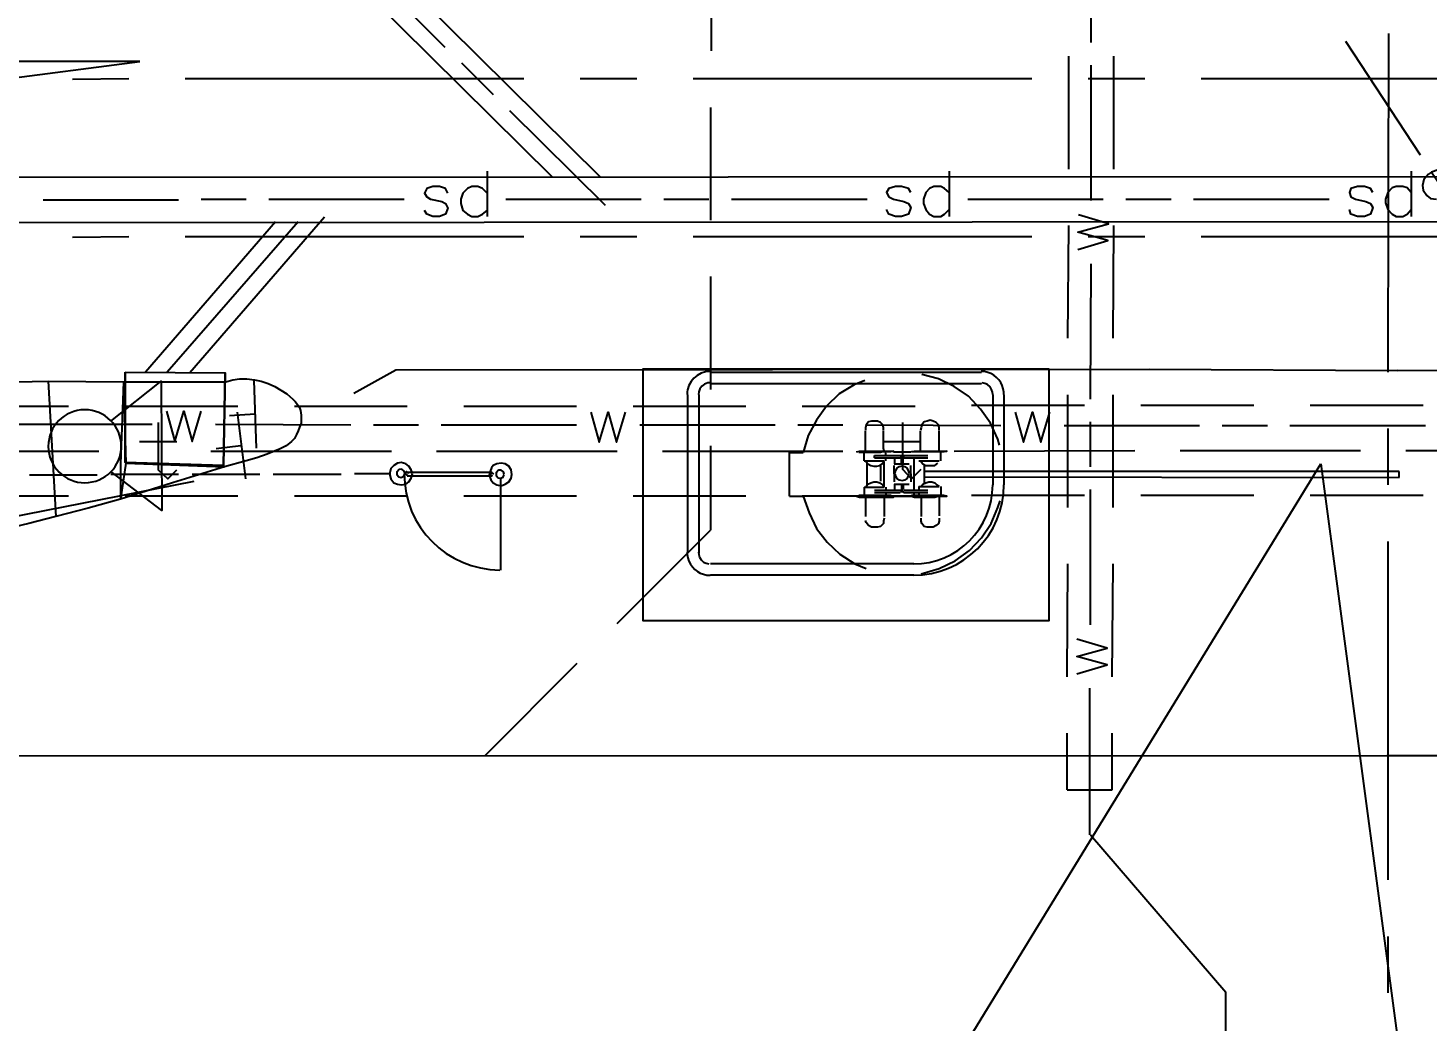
# Model space of a CAD drawing. Header units: feet. Extents: x 0 to 650, y -1 to 437.
# Drawn here: x 271.6 to 333.6, y 222.8 to 266.8 of the extents above; entities that cross this region are included whole.
import ezdxf
from ezdxf import colors
from ezdxf.entities.mleader import LeaderData, LeaderLine
from ezdxf.math import Vec2, Vec3

# ---------------------------------------------------------------- set-up
doc = ezdxf.new("R2010")
doc.units = ezdxf.units.FT
for name, color, linetype in [('AGUA', 5, 'CONTINUOUS'), ('AGUA_ABANDONADO', 8, 'CONTINUOUS'), ('ANOTACION', 8, 'CONTINUOUS'), ('DRENAJE_PLUVIAL', 3, 'CONTINUOUS'), ('DRENAJE_PLUVIAL_ABANDONADO', 8, 'CONTINUOUS'), ('EJE_VIA', 7, 'CONTINUOUS'), ('ELECTRICO_AEREO_ABANDONADO', 8, 'CONTINUOUS'), ('ESTRUCTURAS', 7, 'CONTINUOUS'), ('METRO_RW', 140, 'CONTINUOUS'), ('TELECOM', 30, 'CONTINUOUS'), ('TOPO', 8, 'CONTINUOUS')]:
    doc.layers.add(name, color=color, linetype=linetype)

msp = doc.modelspace()

# ---------------------------------------------------------------- linework, layer by layer
at = {"layer": 'AGUA'}
for p, q in [((271.067, 249.267), (277.067, 249.267)), ((279.867, 249.267), (285.867, 249.233)), ((286.867, 249.233), (288.867, 249.233)), ((289.867, 249.233), (295.867, 249.233)), ((298.667, 249.233), (304.667, 249.233)), ((305.667, 249.233), (307.667, 249.233)), ((308.667, 249.233), (314.667, 249.2)), ((324.467, 249.2), (326.467, 249.2)), ((327.467, 249.2), (333.467, 249.2)), ((324.633, 217.2), (324.633, 224.1))]:
    msp.add_line(p, q, dxfattribs=at)
for points in [[(277.7, 249.833), (278.067, 248.5), (278.467, 249.833), (278.833, 248.5), (279.233, 249.833)], [(296.5, 249.8), (296.867, 248.467), (297.267, 249.8), (297.633, 248.467), (298.033, 249.8)], [(315.3, 249.8), (315.667, 248.467), (316.067, 249.8), (316.433, 248.467), (316.833, 249.8)], [(199.867, 243.433), (262.3, 243.467), (278.933, 246.733)]]:
    msp.add_lwpolyline(points, dxfattribs=at)
at = {"layer": 'AGUA_ABANDONADO'}
for p, q in [((318.667, 266.167), (318.667, 268.167)), ((317.667, 260.567), (317.667, 265.567)), ((319.667, 260.567), (319.667, 265.567)), ((318.667, 259.167), (318.667, 265.167)), ((317.633, 253.067), (317.667, 258.067)), ((319.633, 253.067), (319.667, 258.067)), ((318.633, 250.367), (318.667, 256.367)), ((317.633, 245.567), (317.633, 250.567)), ((319.633, 245.567), (319.633, 250.567)), ((318.633, 247.367), (318.633, 249.367)), ((317.467, 249.2), (323.467, 249.2)), ((318.633, 240.367), (318.633, 246.367)), ((317.6, 238.067), (317.633, 243.067)), ((319.6, 238.067), (319.633, 243.067)), ((318.6, 231.067), (318.6, 237.567)), ((317.6, 233.067), (317.6, 235.567)), ((319.6, 233.067), (319.6, 235.567)), ((317.6, 233.067), (319.6, 233.067)), ((318.633, 231.067), (324.633, 224.1))]:
    msp.add_line(p, q, dxfattribs=at)
for points in [[(318.067, 257), (319.4, 257.4), (318.067, 257.767), (319.433, 258.133), (318.1, 258.533)], [(318.033, 238.2), (319.367, 238.6), (318.033, 238.967), (319.367, 239.333), (318.033, 239.733)]]:
    msp.add_lwpolyline(points, dxfattribs=at)
at = {"layer": 'DRENAJE_PLUVIAL'}
for p, q in [((259.333, 260.2), (531.467, 260.333)), ((291.9, 260.467), (291.9, 258.467)), ((312.367, 260.467), (312.367, 258.467)), ((332.833, 260.467), (332.833, 258.467)), ((279.233, 259.233), (281.233, 259.233)), ((282.233, 259.233), (288.233, 259.233)), ((292.733, 259.233), (298.733, 259.233)), ((299.733, 259.233), (301.733, 259.233)), ((302.733, 259.233), (308.733, 259.233)), ((313.2, 259.233), (319.2, 259.233)), ((320.2, 259.233), (322.2, 259.233)), ((323.2, 259.233), (329.2, 259.233)), ((272.233, 259.2), (278.233, 259.2)), ((259.333, 258.2), (531.467, 258.333)), ((282.533, 258.233), (276.767, 251.567)), ((283.533, 258.233), (277.733, 251.567)), ((284.7, 258.433), (278.733, 251.533)), ((275.867, 251.567), (275.867, 247.567)), ((280.233, 247.433), (280.3, 251.533)), ((275.867, 247.567), (280.233, 247.433))]:
    msp.add_line(p, q, dxfattribs=at)
for points in [[(290.167, 259.5), (290.067, 259.7), (289.8, 259.8), (289.5, 259.8), (289.233, 259.7), (289.133, 259.5), (289.233, 259.333), (289.4, 259.233), (289.9, 259.133), (290.067, 259.033), (290.167, 258.833), (290.067, 258.567), (289.8, 258.467), (289.5, 258.467), (289.233, 258.567), (289.133, 258.733)], [(291.9, 259.5), (291.7, 259.7), (291.5, 259.8), (291.233, 259.8), (291.033, 259.7), (290.833, 259.5), (290.733, 259.233), (290.733, 259.033), (290.833, 258.733), (291.033, 258.567), (291.233, 258.467), (291.5, 258.467), (291.7, 258.567), (291.9, 258.733)], [(310.667, 259.533), (310.567, 259.7), (310.267, 259.8), (310, 259.8), (309.7, 259.7), (309.6, 259.533), (309.7, 259.333), (309.9, 259.233), (310.367, 259.133), (310.567, 259.033), (310.667, 258.867), (310.567, 258.567), (310.267, 258.467), (310, 258.467), (309.7, 258.567), (309.6, 258.767)], [(312.367, 259.533), (312.167, 259.7), (312, 259.8), (311.7, 259.8), (311.5, 259.7), (311.333, 259.533), (311.233, 259.233), (311.233, 259.033), (311.333, 258.767), (311.5, 258.567), (311.7, 258.467), (312, 258.467), (312.167, 258.567), (312.367, 258.767)], [(331.133, 259.533), (331.033, 259.7), (330.767, 259.8), (330.467, 259.8), (330.167, 259.7), (330.1, 259.533), (330.167, 259.333), (330.367, 259.233), (330.833, 259.133), (331.033, 259.033), (331.133, 258.867), (331.033, 258.567), (330.767, 258.467), (330.467, 258.467), (330.167, 258.567), (330.1, 258.767)], [(332.833, 259.533), (332.667, 259.733), (332.467, 259.8), (332.167, 259.8), (332, 259.733), (331.8, 259.533), (331.7, 259.233), (331.7, 259.067), (331.8, 258.767), (332, 258.567), (332.167, 258.467), (332.467, 258.467), (332.667, 258.567), (332.833, 258.767)], [(275.867, 251.567), (280.3, 251.533), (280.233, 247.433), (275.867, 247.567), (275.867, 251.567)]]:
    msp.add_lwpolyline(points, dxfattribs=at)
at = {"layer": 'DRENAJE_PLUVIAL_ABANDONADO'}
for p, q in [((277.267, 277.567), (294.767, 260.233)), ((279.433, 277.533), (296.9, 260.233)), ((285.8, 270.2), (290.033, 265.967)), ((290.767, 265.267), (292.167, 263.867)), ((292.9, 263.167), (297.133, 258.967))]:
    msp.add_line(p, q, dxfattribs=at)
at = {"layer": 'EJE_VIA'}
for p, q in [((331.833, 266.567), (331.8, 251.567)), ((276.033, 264.567), (273.533, 264.533)), ((293.533, 264.567), (278.533, 264.567)), ((298.533, 264.567), (296.033, 264.567)), ((316.033, 264.567), (301.033, 264.567)), ((321.033, 264.567), (318.533, 264.567)), ((331.833, 264.567), (323.533, 264.567)), ((344.833, 264.567), (331.833, 264.567)), ((281.567, 251.2), (281.667, 248.2)), ((301.8, 251.567), (313.8, 251.567)), ((306.8, 251.567), (313.8, 251.567)), ((300.8, 243.567), (300.8, 250.567)), ((301.3, 243.567), (301.3, 250.567)), ((301.8, 251.067), (313.8, 251.067)), ((306.8, 251.067), (313.8, 251.067)), ((314.3, 250.567), (314.3, 246.567)), ((314.3, 250.567), (314.3, 246.567)), ((314.8, 250.567), (314.8, 246.567)), ((314.8, 250.567), (314.8, 246.567)), ((281.633, 249.7), (280.5, 249.633)), ((280.833, 249.8), (281.2, 246.833)), ((331.8, 249.067), (331.8, 246.567)), ((281, 248.3), (279.9, 248.167)), ((287.6, 247.067), (286.033, 247.067)), ((331.8, 244.067), (331.8, 229.067)), ((310.8, 243.067), (301.8, 243.067)), ((310.8, 242.567), (301.8, 242.567)), ((310.8, 243.067), (306.8, 243.067)), ((310.8, 242.567), (306.8, 242.567)), ((331.8, 226.567), (331.8, 224.067))]:
    msp.add_line(p, q, dxfattribs=at)
for points in [[(316.8, 251.7), (298.8, 251.7), (298.8, 240.567), (316.8, 240.567), (316.8, 251.7)], [(301.783, 251.6), (301.679, 251.595), (301.578, 251.579), (301.388, 251.52), (301.215, 251.426), (301.065, 251.302), (300.941, 251.152), (300.847, 250.98), (300.787, 250.789), (300.772, 250.688), (300.767, 250.584)], [(314.8, 250.583), (314.795, 250.683), (314.769, 250.831), (314.723, 250.972), (314.656, 251.105), (314.57, 251.227), (314.466, 251.337), (314.347, 251.429), (314.218, 251.503), (314.079, 251.556), (313.933, 251.589), (313.783, 251.6)], [(314.8, 250.583), (314.795, 250.683), (314.769, 250.831), (314.723, 250.972), (314.656, 251.105), (314.57, 251.227), (314.466, 251.337), (314.347, 251.429), (314.218, 251.503), (314.079, 251.556), (313.933, 251.589), (313.783, 251.6)], [(301.783, 251.1), (301.679, 251.089), (301.537, 251.038), (301.418, 250.949), (301.329, 250.83), (301.277, 250.688), (301.267, 250.584)], [(314.3, 250.583), (314.29, 250.684), (314.251, 250.804), (314.183, 250.911), (314.07, 251.013), (313.958, 251.07), (313.834, 251.097)], [(314.3, 250.583), (314.29, 250.684), (314.251, 250.804), (314.183, 250.911), (314.07, 251.013), (313.958, 251.07), (313.834, 251.097)], [(274.633, 247), (273.133, 247), (271.633, 247)], [(278.233, 247.033), (276.733, 247.033), (275.233, 247.033)], [(281.833, 247.033), (280.333, 247.033), (278.833, 247.033)], [(285.433, 247.033), (283.933, 247.033), (282.433, 247.033)], [(310.784, 243.067), (311.144, 243.085), (311.493, 243.138), (311.829, 243.225), (312.152, 243.343), (312.459, 243.491), (312.749, 243.667), (313.02, 243.869), (313.269, 244.096), (313.496, 244.346), (313.699, 244.616), (313.875, 244.906), (314.023, 245.213), (314.141, 245.536), (314.228, 245.872), (314.282, 246.221), (314.3, 246.581)], [(310.784, 243.067), (311.144, 243.085), (311.493, 243.138), (311.829, 243.225), (312.152, 243.343), (312.459, 243.491), (312.749, 243.667), (313.02, 243.869), (313.269, 244.096), (313.496, 244.346), (313.699, 244.616), (313.875, 244.906), (314.023, 245.213), (314.141, 245.536), (314.228, 245.872), (314.282, 246.221), (314.3, 246.581)], [(310.785, 242.567), (311.195, 242.587), (311.593, 242.648), (311.978, 242.747), (312.347, 242.882), (312.698, 243.051), (313.029, 243.252), (313.338, 243.483), (313.623, 243.742), (313.882, 244.027), (314.113, 244.336), (314.314, 244.667), (314.484, 245.018), (314.619, 245.387), (314.718, 245.771), (314.779, 246.17), (314.8, 246.58)], [(310.785, 242.567), (311.195, 242.587), (311.593, 242.648), (311.978, 242.747), (312.347, 242.882), (312.698, 243.051), (313.029, 243.252), (313.338, 243.483), (313.623, 243.742), (313.882, 244.027), (314.113, 244.336), (314.314, 244.667), (314.484, 245.018), (314.619, 245.387), (314.718, 245.771), (314.779, 246.17), (314.8, 246.58)], [(300.767, 243.584), (300.772, 243.484), (300.797, 243.336), (300.844, 243.195), (300.911, 243.062), (300.997, 242.939), (301.101, 242.83), (301.219, 242.738), (301.349, 242.664), (301.488, 242.611), (301.633, 242.578), (301.784, 242.567)], [(301.267, 243.584), (301.277, 243.482), (301.316, 243.363), (301.384, 243.256), (301.497, 243.153), (301.609, 243.097), (301.732, 243.069)]]:
    msp.add_lwpolyline(points, dxfattribs=at)
at = {"layer": 'ELECTRICO_AEREO_ABANDONADO'}
msp.add_line((329.933, 266.233), (333.233, 261.2), dxfattribs=at)
msp.add_lwpolyline([(333.733, 260.433), (334.367, 259.5), (334.533, 259.6), (334.633, 259.767), (334.667, 259.9), (334.633, 260.133), (334.467, 260.367), (334.3, 260.467), (334.033, 260.533), (333.733, 260.433), (333.6, 260.333), (333.4, 260.1), (333.333, 259.833), (333.367, 259.633), (333.533, 259.4), (333.7, 259.267), (333.967, 259.233)], dxfattribs=at)
at = {"layer": 'ESTRUCTURAS'}
for p, q in [((305.3, 246.067), (305.3, 248)), ((305.3, 248), (305.9, 248)), ((309.067, 247.767), (309.067, 247.867)), ((309.567, 247.867), (309.567, 248)), ((309.567, 247.633), (309.567, 247.767)), ((288.367, 247.133), (292.133, 247.133)), ((288.367, 246.967), (292.133, 246.967)), ((292.5, 246.867), (292.5, 242.8)), ((332.3, 247.167), (311.267, 247.167)), ((311.267, 246.933), (332.3, 246.9)), ((332.3, 246.9), (332.3, 247.167)), ((309.567, 246.467), (309.567, 246.333)), ((309.567, 246.233), (309.567, 246.133)), ((310.8, 246.233), (310.8, 246.133)), ((311.033, 246.5), (311.033, 246.367)), ((311.033, 246.233), (311.033, 246.133)), ((305.3, 246.067), (305.9, 246.067))]:
    msp.add_line(p, q, dxfattribs=at)
for points in [[(308.633, 251.2), (308.167, 251), (307.5, 250.6), (306.933, 250.067), (306.5, 249.433), (306.133, 248.767), (305.9, 248)], [(314.6, 248.333), (314.533, 248.6), (314.2, 249.3), (313.767, 249.933), (313.233, 250.5), (312.6, 250.933), (311.9, 251.267), (311.167, 251.467)], [(275.233, 249.4), (277.467, 251.167), (277.5, 245.433), (275.233, 247.167)], [(275.7, 248.289), (275.691, 248.454), (275.666, 248.614), (275.626, 248.769), (275.571, 248.918), (275.502, 249.059), (275.421, 249.192), (275.327, 249.316), (275.223, 249.43), (275.108, 249.534), (274.983, 249.627), (274.849, 249.707), (274.708, 249.775), (274.559, 249.829), (274.404, 249.868), (274.243, 249.892), (274.078, 249.9), (273.913, 249.891), (273.752, 249.866), (273.597, 249.826), (273.449, 249.771), (273.308, 249.702), (273.175, 249.621), (273.051, 249.527), (272.936, 249.423), (272.832, 249.307), (272.74, 249.183), (272.659, 249.049), (272.592, 248.908), (272.538, 248.759), (272.498, 248.604), (272.474, 248.443), (272.467, 248.278), (272.476, 248.113), (272.501, 247.952), (272.541, 247.797), (272.596, 247.649), (272.664, 247.508), (272.746, 247.375), (272.839, 247.251), (272.944, 247.136), (273.059, 247.032), (273.184, 246.94), (273.318, 246.859), (273.459, 246.792), (273.608, 246.738), (273.763, 246.698), (273.923, 246.674), (274.089, 246.667), (274.254, 246.676), (274.414, 246.701), (274.569, 246.741), (274.718, 246.796), (274.859, 246.864), (274.992, 246.946), (275.116, 247.039), (275.23, 247.144), (275.334, 247.259), (275.427, 247.384), (275.507, 247.518), (275.575, 247.659), (275.629, 247.808), (275.668, 247.963), (275.692, 248.123), (275.7, 248.289)], [(309.467, 249), (309.467, 249.1), (309.433, 249.233), (309.333, 249.333), (309.2, 249.4), (309.067, 249.4), (308.933, 249.4), (308.8, 249.367), (308.7, 249.233), (308.667, 249.1), (308.667, 249)], [(311.933, 249), (311.933, 249.1), (311.9, 249.233), (311.8, 249.333), (311.667, 249.4), (311.533, 249.433), (311.4, 249.4), (311.267, 249.367), (311.167, 249.233), (311.133, 249.1), (311.1, 249)], [(308.667, 248.067), (308.667, 248.2), (308.667, 248.3), (308.667, 248.433), (308.667, 248.567), (308.667, 248.7), (308.667, 248.833), (308.667, 248.967)], [(309.5, 248.067), (309.467, 248.2), (309.467, 248.3), (309.467, 248.433), (309.467, 248.567), (309.467, 248.7), (309.467, 248.833), (309.467, 248.967)], [(311.1, 248.067), (311.1, 248.2), (311.1, 248.3), (311.1, 248.433), (311.1, 248.567), (311.1, 248.7), (311.1, 248.833), (311.1, 248.967)], [(311.933, 248.067), (311.933, 248.2), (311.933, 248.3), (311.933, 248.433), (311.933, 248.567), (311.933, 248.7), (311.933, 248.833), (311.933, 248.967)], [(288.6, 247.067), (288.533, 247.233), (288.433, 247.4), (288.3, 247.5), (288.1, 247.567), (287.933, 247.533), (287.767, 247.433), (287.633, 247.3), (287.6, 247.1), (287.6, 247), (287.633, 246.833), (287.767, 246.667), (287.933, 246.6), (288.1, 246.567), (288.3, 246.6), (288.433, 246.7), (288.533, 246.867), (288.6, 247.067)], [(293, 247.033), (292.967, 247.233), (292.867, 247.4), (292.7, 247.5), (292.533, 247.533), (292.333, 247.5), (292.167, 247.433), (292.1, 247.333), (292.033, 247.167), (292, 247), (292.067, 246.8), (292.167, 246.667), (292.333, 246.567), (292.533, 246.533), (292.7, 246.6), (292.867, 246.7), (292.967, 246.867), (293, 247.033)], [(308.267, 248.033), (308.4, 248.067), (308.533, 248.067), (308.667, 248.067), (308.8, 248.067), (308.933, 248.067), (309.1, 248.067), (309.233, 248.067), (309.367, 248.067), (309.5, 248.067), (309.633, 248.067), (309.767, 248.067), (309.9, 248.067), (309.767, 248.033), (309.633, 248.033)], [(309.567, 248.033), (309.433, 248.033), (309.333, 248), (309.2, 248), (309.033, 248), (308.9, 248), (308.767, 248), (308.633, 248), (308.5, 248), (308.367, 248)], [(308.6, 247.633), (308.6, 247.767), (308.6, 247.867), (308.6, 248)], [(308.6, 247.633), (308.733, 247.633), (308.867, 247.633), (309, 247.633), (309.133, 247.633), (309.267, 247.633), (309.367, 247.633), (309.5, 247.633)], [(308.667, 247.633), (308.767, 247.5), (308.9, 247.433), (309.033, 247.4), (309.167, 247.4), (309.3, 247.433), (309.4, 247.5), (309.5, 247.633)], [(308.733, 246.533), (308.733, 246.633), (308.733, 246.767), (308.733, 246.9), (308.733, 247.033), (308.733, 247.167), (308.733, 247.3), (308.733, 247.433), (308.733, 247.567)], [(309.067, 247.867), (309.2, 247.867), (309.333, 247.867), (309.433, 247.867), (309.567, 247.867), (309.7, 247.867), (309.833, 247.867), (309.967, 247.867), (310.1, 247.867), (310.2, 247.867)], [(309.067, 247.767), (309.2, 247.767), (309.333, 247.767), (309.433, 247.767), (309.567, 247.767), (309.7, 247.767), (309.833, 247.767), (309.967, 247.767), (310.1, 247.767), (310.2, 247.767)], [(309.333, 247.467), (309.333, 247.367), (309.333, 247.233), (309.333, 247.1), (309.333, 247), (309.333, 246.867), (309.333, 246.733)], [(309.5, 246.467), (309.5, 246.6), (309.5, 246.733), (309.5, 246.867), (309.5, 247), (309.5, 247.1), (309.5, 247.233), (309.5, 247.367), (309.5, 247.467), (309.5, 247.6)], [(309.9, 248.033), (310.033, 248.033), (310.167, 248.033), (310.267, 248.033), (310.4, 248.033), (310.533, 248.033), (310.667, 248.033)], [(309.933, 247.5), (310.067, 247.5), (310.2, 247.5), (310.333, 247.5), (310.467, 247.5), (310.6, 247.5)], [(309.967, 247.5), (309.967, 247.633), (309.967, 247.767)], [(310.267, 247.9), (310.233, 247.8), (310.367, 247.767), (310.367, 247.867)], [(310.267, 247.5), (310.267, 247.633), (310.267, 247.767)], [(310.333, 247.5), (310.333, 247.633), (310.333, 247.767)], [(310.367, 247.867), (310.5, 247.867), (310.633, 247.867), (310.767, 247.867), (310.9, 247.867), (311.033, 247.867), (311.167, 247.867), (311.3, 247.867), (311.433, 247.867)], [(310.367, 247.767), (310.5, 247.767), (310.633, 247.767), (310.767, 247.767), (310.9, 247.767), (311.033, 247.767), (311.167, 247.767), (311.3, 247.767), (311.433, 247.767)], [(310.7, 248.033), (310.833, 248.067), (310.967, 248.067), (311.067, 248.067), (311.2, 248.067), (311.333, 248.067), (311.467, 248.067), (311.6, 248.067), (311.733, 248.067), (311.867, 248.067), (312, 248.067), (312.133, 248.067), (312.267, 248.067), (312.133, 248.033), (312, 248.033)], [(312, 248.033), (311.867, 248.033), (311.767, 248.033), (311.633, 248.033), (311.467, 248.033), (311.333, 248.033), (311.2, 248.033), (311.067, 248.033), (310.967, 248.033), (310.833, 248.033), (310.7, 248.033)], [(310.8, 247.767), (310.8, 247.633), (310.8, 247.5), (310.8, 247.4), (310.8, 247.267), (310.8, 247.133), (310.8, 247), (310.8, 246.867), (310.8, 246.733), (310.8, 246.6), (310.8, 246.5), (310.8, 246.367)], [(311.033, 247.633), (311.167, 247.633), (311.3, 247.633), (311.433, 247.633), (311.567, 247.633), (311.7, 247.633), (311.833, 247.633), (311.933, 247.633)], [(311.1, 247.633), (311.2, 247.5), (311.333, 247.433), (311.467, 247.433), (311.6, 247.433), (311.733, 247.433), (311.867, 247.533)], [(311.267, 247.467), (311.267, 246.933), (311.267, 246.633)], [(312, 247.633), (312, 247.767), (312, 247.867), (312, 248)], [(288.267, 247.083), (288.235, 247.186), (288.12, 247.263), (288.012, 247.252), (287.908, 247.138), (287.908, 247.029), (287.996, 246.922), (288.102, 246.901), (288.213, 246.954), (288.266, 247.065)], [(288.233, 247.067), (288.254, 246.632), (288.316, 246.21), (288.419, 245.803), (288.561, 245.411), (288.738, 245.039), (288.95, 244.688), (289.193, 244.36), (289.466, 244.057), (289.767, 243.781), (290.093, 243.535), (290.443, 243.321), (290.813, 243.141), (291.203, 242.996), (291.61, 242.89), (292.032, 242.824), (292.466, 242.8)], [(288.433, 247.083), (288.333, 247.165), (288.27, 247.059), (288.375, 247.004)], [(292.2, 247.05), (292.1, 247.132), (292.037, 247.025), (292.141, 246.97)], [(292.667, 247.05), (292.635, 247.153), (292.52, 247.23), (292.412, 247.219), (292.308, 247.104), (292.308, 246.995), (292.396, 246.889), (292.502, 246.868), (292.613, 246.92), (292.666, 247.031)], [(309.933, 247.067), (309.933, 247.2), (309.933, 247.333), (309.933, 247.433)], [(309.933, 247.067), (309.933, 246.967), (309.933, 246.833), (309.933, 246.7)], [(310.6, 247.083), (310.575, 247.206), (310.508, 247.307), (310.407, 247.375), (310.284, 247.4), (310.16, 247.375), (310.06, 247.308), (309.992, 247.207), (309.967, 247.084), (309.991, 246.96), (310.059, 246.86), (310.16, 246.792), (310.283, 246.767), (310.406, 246.791), (310.507, 246.859), (310.575, 246.96), (310.6, 247.083)], [(310.667, 247.067), (310.667, 247.2), (310.667, 247.333), (310.667, 247.433)], [(310.667, 247.067), (310.667, 246.967), (310.667, 246.833), (310.667, 246.7)], [(308.6, 246.467), (308.6, 246.333), (308.6, 246.2), (308.6, 246.1)], [(308.6, 246.467), (308.733, 246.467), (308.867, 246.467), (309, 246.467), (309.133, 246.467), (309.267, 246.467), (309.367, 246.467), (309.5, 246.467)], [(308.667, 246.467), (308.767, 246.6), (308.9, 246.667), (309.033, 246.7), (309.167, 246.7), (309.3, 246.667), (309.4, 246.6), (309.467, 246.5)], [(309.067, 246.333), (309.2, 246.333), (309.333, 246.333), (309.433, 246.333), (309.567, 246.333), (309.7, 246.333), (309.833, 246.333), (309.967, 246.333), (310.1, 246.333), (310.2, 246.333)], [(309.067, 246.233), (309.2, 246.233), (309.333, 246.233), (309.433, 246.233), (309.567, 246.233), (309.7, 246.233), (309.833, 246.233), (309.967, 246.233), (310.1, 246.233), (310.2, 246.233)], [(309.933, 246.6), (310.067, 246.6), (310.2, 246.6), (310.333, 246.6), (310.467, 246.6), (310.6, 246.6)], [(309.967, 246.333), (309.967, 246.467), (309.967, 246.6)], [(310.267, 246.6), (310.267, 246.5), (310.267, 246.367)], [(310.267, 246.233), (310.267, 246.367), (310.367, 246.233)], [(310.333, 246.6), (310.333, 246.5), (310.333, 246.367)], [(310.367, 246.333), (310.5, 246.333), (310.633, 246.333), (310.767, 246.333), (310.9, 246.333), (311.033, 246.333), (311.167, 246.333), (311.3, 246.333), (311.433, 246.333)], [(310.367, 246.233), (310.5, 246.233), (310.633, 246.233), (310.767, 246.233), (310.9, 246.233), (311.033, 246.233), (311.167, 246.233), (311.3, 246.233), (311.433, 246.233)], [(311.033, 246.5), (311.167, 246.5), (311.3, 246.5), (311.433, 246.5), (311.567, 246.5), (311.7, 246.5), (311.833, 246.5), (311.933, 246.5)], [(311.133, 246.5), (311.2, 246.6), (311.333, 246.667), (311.467, 246.7), (311.6, 246.7), (311.733, 246.667), (311.833, 246.567), (311.933, 246.5)], [(312, 246.5), (312, 246.367), (312, 246.233), (312, 246.133)], [(305.9, 246.067), (306.167, 245.333), (306.5, 244.633), (306.967, 244.033), (307.533, 243.5), (308.2, 243.067), (308.7, 242.867)], [(308.267, 246.067), (308.4, 246.033), (308.533, 246.033), (308.667, 246.033), (308.8, 246.033), (308.967, 246.033), (309.1, 246.033), (309.233, 246.033), (309.367, 246.033), (309.5, 246.033), (309.633, 246.033), (309.767, 246.033), (309.9, 246.033), (309.767, 246.1), (309.633, 246.1)], [(309.567, 246.1), (309.433, 246.1), (309.333, 246.1), (309.2, 246.1), (309.033, 246.1), (308.9, 246.1), (308.767, 246.1), (308.633, 246.1), (308.5, 246.1), (308.367, 246.1)], [(308.667, 246.033), (308.667, 245.9), (308.667, 245.767), (308.667, 245.667), (308.667, 245.533), (308.667, 245.4), (308.667, 245.3), (308.667, 245.167)], [(309.5, 246.033), (309.5, 245.9), (309.5, 245.767), (309.5, 245.667), (309.5, 245.533), (309.5, 245.4), (309.5, 245.3), (309.5, 245.167)], [(309.9, 246.067), (310.033, 246.067), (310.167, 246.067), (310.267, 246.067), (310.4, 246.067), (310.533, 246.067), (310.667, 246.067)], [(310.7, 246.067), (310.833, 246.033), (310.967, 246.033), (311.067, 246.033), (311.2, 246.033), (311.333, 246.033), (311.467, 246.033), (311.6, 246.033), (311.733, 246.033), (311.867, 246.067), (312, 246.067), (312.133, 246.067), (312.267, 246.067), (312.133, 246.1), (312, 246.1)], [(312, 246.1), (311.867, 246.1), (311.767, 246.1), (311.633, 246.1), (311.467, 246.1), (311.333, 246.1), (311.2, 246.1), (311.067, 246.1), (310.967, 246.1), (310.833, 246.1), (310.7, 246.1)], [(311.133, 246.033), (311.133, 245.9), (311.133, 245.767), (311.133, 245.667), (311.133, 245.533), (311.133, 245.4), (311.133, 245.3), (311.133, 245.167)], [(311.133, 242.633), (311.933, 242.867), (312.633, 243.2), (313.267, 243.667), (313.8, 244.233), (314.233, 244.867), (314.533, 245.567), (314.633, 245.867)], [(311.933, 246.067), (311.933, 245.933), (311.933, 245.8), (311.933, 245.7), (311.933, 245.567), (311.933, 245.433), (311.933, 245.333), (311.933, 245.2)], [(309.5, 245.1), (309.467, 244.967), (309.467, 244.867), (309.333, 244.733), (309.2, 244.7), (309.067, 244.7), (308.933, 244.7), (308.8, 244.767), (308.7, 244.9), (308.667, 245)], [(311.933, 245.1), (311.933, 244.967), (311.9, 244.867), (311.8, 244.767), (311.667, 244.7), (311.533, 244.7), (311.4, 244.7), (311.267, 244.733), (311.167, 244.867), (311.133, 244.967), (311.133, 245.1)]]:
    msp.add_lwpolyline(points, dxfattribs=at)
at = {"layer": 'METRO_RW'}
for p, q in [((301.833, 270.8), (301.833, 265.8)), ((331.833, 266.567), (331.8, 251.567)), ((276.033, 264.567), (273.533, 264.533)), ((293.533, 264.567), (278.533, 264.567)), ((298.533, 264.567), (296.033, 264.567)), ((316.033, 264.567), (301.033, 264.567)), ((321.033, 264.567), (318.533, 264.567)), ((331.833, 264.567), (323.533, 264.567)), ((344.833, 264.567), (331.833, 264.567)), ((301.8, 263.3), (301.8, 258.3)), ((276.033, 257.567), (273.533, 257.533)), ((293.533, 257.567), (278.533, 257.567)), ((298.533, 257.567), (296.033, 257.567)), ((316.033, 257.567), (301.033, 257.567)), ((321.033, 257.567), (318.533, 257.567)), ((331.8, 257.567), (323.533, 257.567)), ((344.833, 257.567), (331.8, 257.567)), ((301.8, 255.8), (301.8, 250.8)), ((331.8, 249.067), (331.8, 246.567)), ((301.8, 248.3), (301.8, 244.567)), ((297.667, 240.433), (301.8, 244.567)), ((331.8, 244.067), (331.8, 229.067)), ((291.8, 234.567), (295.9, 238.667)), ((331.767, 234.567), (131.867, 234.5)), ((531.467, 234.667), (331.767, 234.567)), ((331.8, 226.567), (331.8, 224.067))]:
    msp.add_line(p, q, dxfattribs=at)
at = {"layer": 'TELECOM'}
for p, q in [((268.367, 250.067), (273.367, 250.067)), ((275.867, 250.067), (280.867, 250.067)), ((283.367, 250.067), (288.367, 250.067)), ((290.867, 250.067), (295.867, 250.067)), ((298.367, 250.067), (303.367, 250.067)), ((305.867, 250.067), (310.867, 250.067)), ((313.367, 250.1), (318.367, 250.1)), ((320.867, 250.1), (325.867, 250.1)), ((328.367, 250.1), (333.367, 250.1)), ((276.5, 248.5), (278.167, 248.5)), ((309.467, 248.5), (311.133, 248.5)), ((312.6, 248.067), (320.6, 248.1)), ((322.6, 248.1), (330.6, 248.1)), ((332.6, 248.1), (340.6, 248.1)), ((266.7, 248.067), (274.7, 248.067)), ((279.667, 248.067), (287.667, 248.067)), ((289.667, 248.067), (297.667, 248.067)), ((299.667, 248.067), (307.667, 248.067)), ((273.367, 246.067), (268.367, 246.067)), ((280.867, 246.067), (275.867, 246.067)), ((288.367, 246.067), (283.367, 246.067)), ((295.867, 246.067), (290.867, 246.067)), ((303.367, 246.067), (298.367, 246.067)), ((310.867, 246.067), (305.867, 246.067)), ((318.367, 246.1), (313.367, 246.1)), ((325.867, 246.1), (320.867, 246.1)), ((333.367, 246.1), (328.367, 246.1))]:
    msp.add_line(p, q, dxfattribs=at)
for points in [[(277.333, 249.333), (277.333, 247.233), (277.767, 246.833), (278.167, 247.233)], [(310.3, 249.333), (310.3, 247.267), (310.7, 246.833), (311.133, 247.267)]]:
    msp.add_lwpolyline(points, dxfattribs=at)
at = {"layer": 'TOPO'}
for p, q in [((321.233, 251.7), (332.233, 251.633)), ((272.467, 251.167), (272.8, 245.167)), ((275.9, 247.533), (280.267, 247.367))]:
    msp.add_line(p, q, dxfattribs=at)
for points in [[(272.467, 251.167), (275.8, 251.133), (280.333, 251.133), (280.633, 251.233), (280.933, 251.267), (281.267, 251.267), (281.6, 251.233), (281.9, 251.167), (282.2, 251.067), (282.5, 250.933), (282.767, 250.767), (283.033, 250.6), (283.3, 250.367), (283.4, 250.267), (283.5, 250.133), (283.6, 250), (283.633, 249.867), (283.667, 249.667), (283.667, 249.5), (283.667, 249.3), (283.6, 249.133), (283.533, 248.967), (283.467, 248.8), (283.367, 248.633), (283.233, 248.5), (283, 248.3), (282.733, 248.167), (282.167, 247.933), (281.7, 247.767), (281.233, 247.633), (280.267, 247.367), (277.967, 246.667), (276.8, 246.3), (275.667, 245.933), (274.233, 245.533), (272.8, 245.167), (271.6, 244.867), (270.367, 244.567)], [(286, 250.633), (287.867, 251.667), (321.233, 251.7)], [(353.933, 250.3), (352.433, 251.6), (332.233, 251.633)], [(131.867, 251.033), (132.4, 251.033), (167.133, 251), (197.233, 251.033), (232.933, 251.067), (268.9, 251.1), (272.467, 251.167)], [(275.8, 251.133), (275.9, 247.533), (275.667, 245.933)], [(275.8, 251.133), (275.667, 247.5), (275.667, 245.933)]]:
    msp.add_lwpolyline(points, dxfattribs=at)

# ---------------------------------------------------------------- leaders
at = {"layer": 'ANOTACION'}
ml = msp.add_multileader_mtext('Standard', dxfattribs=at)
ml.set_content('DIP SD MH')
ml.set_leader_properties(linetype='ByLayer')
ml.build(insert=Vec2(0, 0))
ctx = ml.context
ctx.base_point, ctx.char_height = Vec3(250, 265.338), 1.9909
notes = []
notes.append((ctx, [(0, (1, 1, 0), (276.514, 265.338), (-1, 0), 8, [(0, [(253.7, 266.333), (255.467, 262.6)], 0, [])])]))
ctx.mtext.insert = Vec3(252, 266.333)
ml = msp.add_multileader_mtext('Standard', dxfattribs=at)
ml.set_content('EX.   4" HDPE TELECOM DUCT,')
ml.set_leader_properties(linetype='ByLayer')
ml.build(insert=Vec2(0, 0))
ctx = ml.context
ctx.base_point, ctx.char_height = Vec3(284.6, 176.305), 1.99088
notes.append((ctx, [(0, (1, 1, 0), (338.336, 176.305), (-1, 0), 8, [(0, [(286.6, 178.5), (328.833, 247.5)], 0, [])])]))
ctx.mtext.insert = Vec3(286.6, 177.3)
for ctx, leaders in notes:
    for number, flags, end, landing, length, lines in leaders:
        leader = LeaderData()
        leader.index, (leader.has_last_leader_line, leader.has_dogleg_vector, leader.attachment_direction) = number, flags
        leader.last_leader_point, leader.dogleg_vector, leader.dogleg_length = Vec3(end), Vec3(landing), length
        for number, points, colour, breaks in lines:
            line = LeaderLine()
            line.index, line.vertices, line.color, line.breaks = number, Vec3.list(points), colors.encode_raw_color(colour), breaks
            leader.lines.append(line)
        ctx.leaders.append(leader)

doc.saveas('drawing.dxf')
